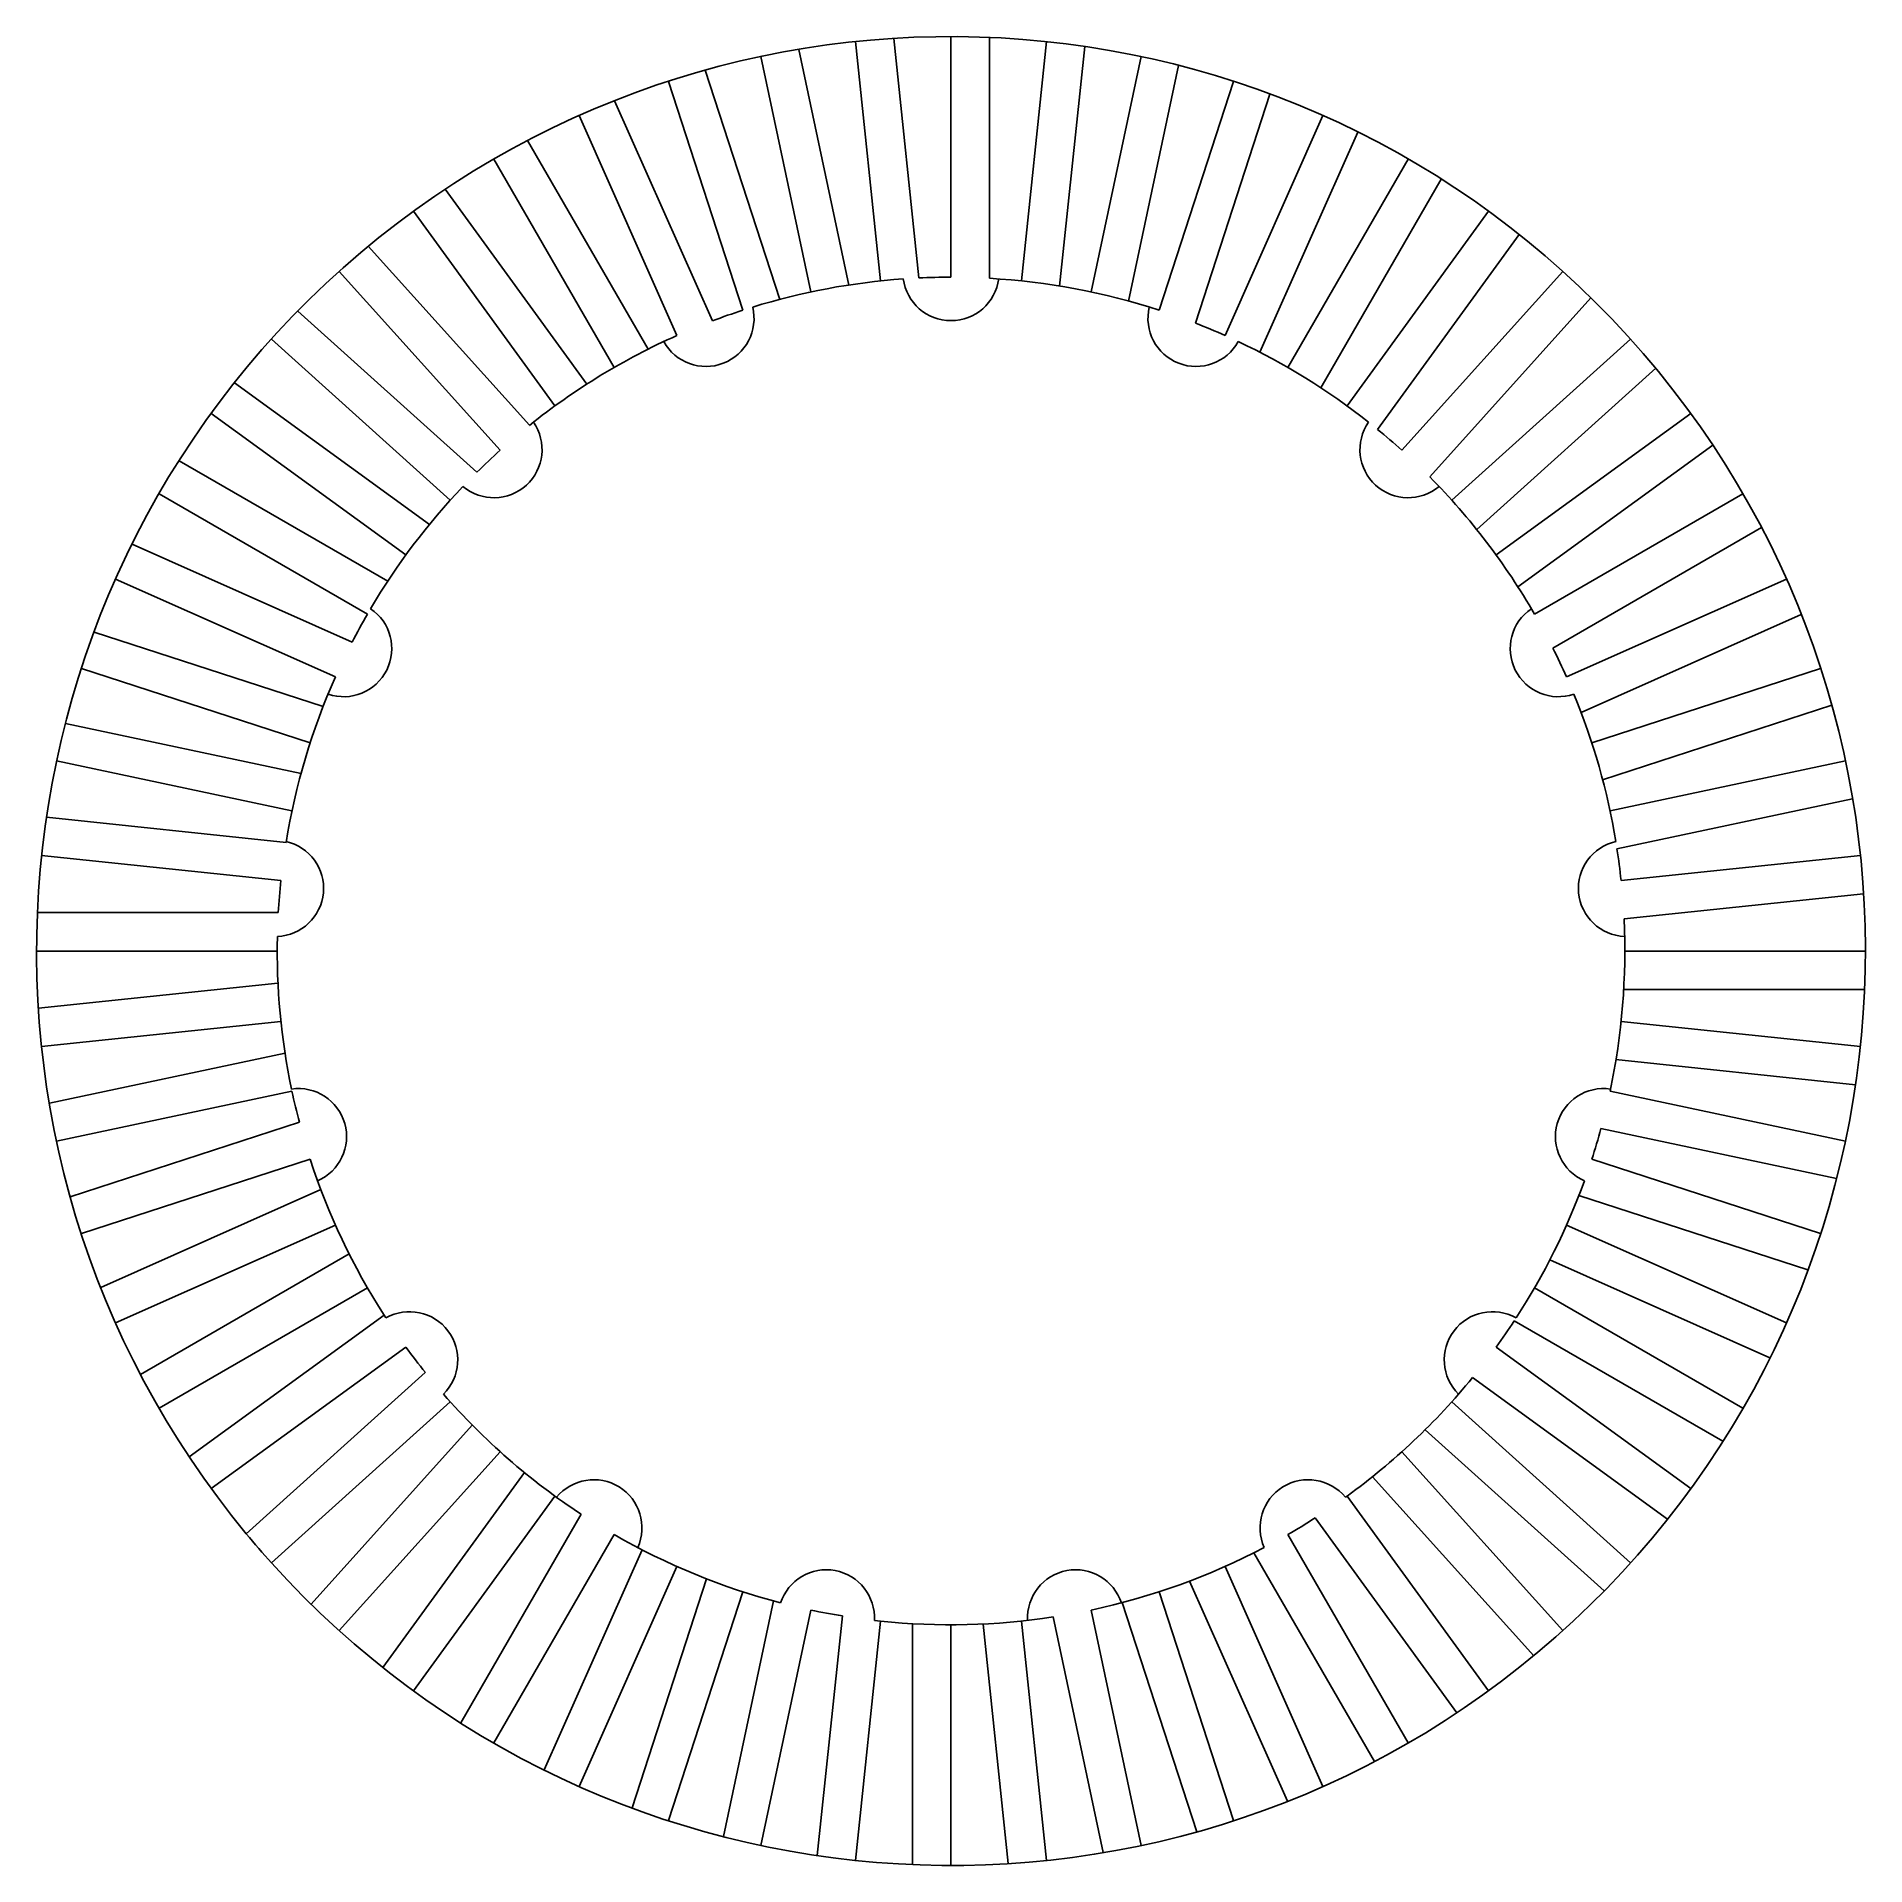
# Model space of a CAD drawing. Header units: centimetres. Extents: x -4.75 to 4.75, y -4.75 to 4.75.
import ezdxf

# ---------------------------------------------------------------- set-up
doc = ezdxf.new("R2010")
doc.units = ezdxf.units.CM

msp = doc.modelspace()

# ---------------------------------------------------------------- linework, layer by layer
at = {"color": 7, "linetype": 'Continuous', "lineweight": 25}
for p, q in [((-0.7911, 4.6837), (-0.5309, 3.4595)), ((-0.4965, 4.724), (-0.3658, 3.4808)), ((-0.2972, 4.7407), (-0.1663, 3.496)), ((0, 4.75), (0, 3.5)), ((0.2, 4.7458), (0.2, 3.4943)), ((0.4965, 4.724), (0.3658, 3.4808)), ((0.695, 4.6989), (0.5642, 3.4542)), ((-1.2763, 4.5753), (-0.8896, 3.3851)), ((-0.9876, 4.6462), (-0.7277, 3.4235)), ((0.9876, 4.6462), (0.7277, 3.4235)), ((1.1823, 4.6005), (0.9221, 3.3763)), ((-1.4678, 4.5175), (-1.0816, 3.3287)), ((1.4678, 4.5175), (1.0816, 3.3287)), ((-1.7476, 4.4168), (-1.2385, 3.2735)), ((1.6567, 4.4517), (1.27, 3.2615)), ((-1.932, 4.3393), (-1.4236, 3.1974)), ((1.932, 4.3393), (1.4236, 3.1974)), ((-2.1997, 4.21), (-1.5739, 3.1261)), ((2.113, 4.2541), (1.604, 3.1108)), ((-2.375, 4.1136), (-1.75, 3.0311)), ((2.375, 4.1136), (1.75, 3.0311)), ((2.5461, 4.01), (1.9203, 2.9261)), ((-2.6277, 3.957), (-1.8921, 2.9445)), ((-2.792, 3.8428), (-2.0572, 2.8316)), ((2.792, 3.8428), (2.0572, 2.8316)), ((2.9513, 3.7219), (2.2157, 2.7094)), ((-3.0269, 3.6606), (-2.1895, 2.7306)), ((-3.1784, 3.5299), (-2.342, 2.601)), ((3.1784, 3.5299), (2.342, 2.601)), ((3.3242, 3.393), (2.4868, 2.4629)), ((-3.393, 3.3242), (-2.4629, 2.4868)), ((-3.5299, 3.1784), (-2.601, 2.342)), ((3.5299, 3.1784), (2.601, 2.342)), ((-3.7219, 2.9513), (-2.7094, 2.2157)), ((3.6606, 3.0269), (2.7306, 2.1895)), ((-3.8428, 2.792), (-2.8316, 2.0572)), ((3.8428, 2.792), (2.8316, 2.0572)), ((3.957, 2.6277), (2.9445, 1.8921)), ((-4.01, 2.5461), (-2.9261, 1.9203)), ((-4.1136, 2.375), (-3.0311, 1.75)), ((4.1136, 2.375), (3.0311, 1.75)), ((4.21, 2.1997), (3.1261, 1.5739)), ((-4.2541, 2.113), (-3.1108, 1.604)), ((-4.3393, 1.932), (-3.1974, 1.4236)), ((4.3393, 1.932), (3.1974, 1.4236)), ((4.4168, 1.7476), (3.2735, 1.2385)), ((-4.4517, 1.6567), (-3.2615, 1.27)), ((-4.5175, 1.4678), (-3.3287, 1.0816)), ((4.5175, 1.4678), (3.3287, 1.0816)), ((4.5753, 1.2763), (3.3851, 0.8896)), ((-4.6005, 1.1823), (-3.3763, 0.9221)), ((-4.6462, 0.9876), (-3.4235, 0.7277)), ((4.6462, 0.9876), (3.4235, 0.7277)), ((4.6837, 0.7911), (3.4595, 0.5309)), ((-4.6989, 0.695), (-3.4542, 0.5642)), ((-4.724, 0.4965), (-3.4808, 0.3658)), ((4.724, 0.4965), (3.4808, 0.3658)), ((4.7407, 0.2972), (3.496, 0.1663)), ((-4.7458, 0.2), (-3.4943, 0.2)), ((-4.75, 0), (-3.5, 0)), ((4.75, 0), (3.5, 0)), ((-4.7407, -0.2972), (-3.496, -0.1663)), ((4.7458, -0.2), (3.4943, -0.2)), ((-4.724, -0.4965), (-3.4808, -0.3658)), ((4.724, -0.4965), (3.4808, -0.3658)), ((-4.6837, -0.7911), (-3.4595, -0.5309)), ((4.6989, -0.695), (3.4542, -0.5642)), ((-4.6462, -0.9876), (-3.4235, -0.7277)), ((4.6462, -0.9876), (3.4235, -0.7277)), ((-4.5753, -1.2763), (-3.3851, -0.8896)), ((4.6005, -1.1823), (3.3763, -0.9221)), ((-4.5175, -1.4678), (-3.3287, -1.0816)), ((4.5175, -1.4678), (3.3287, -1.0816)), ((-4.4168, -1.7476), (-3.2735, -1.2385)), ((4.4517, -1.6567), (3.2615, -1.27)), ((-4.3393, -1.932), (-3.1974, -1.4236)), ((4.3393, -1.932), (3.1974, -1.4236)), ((-4.21, -2.1997), (-3.1261, -1.5739)), ((4.2541, -2.113), (3.1108, -1.604)), ((-4.1136, -2.375), (-3.0311, -1.75)), ((4.1136, -2.375), (3.0311, -1.75)), ((-3.957, -2.6277), (-2.9445, -1.8921)), ((-2.9445, -1.8921), (-2.9354, -1.9062)), ((4.01, -2.5461), (2.9261, -1.9203)), ((-3.8428, -2.792), (-2.8316, -2.0572)), ((3.8428, -2.792), (2.8316, -2.0572)), ((-3.6606, -3.0269), (-2.7306, -2.1895)), ((3.7219, -2.9513), (2.7094, -2.2157)), ((-3.5299, -3.1784), (-2.601, -2.342)), ((3.5299, -3.1784), (2.601, -2.342)), ((-3.3242, -3.393), (-2.4868, -2.4629)), ((3.393, -3.3242), (2.4629, -2.4868)), ((-3.1784, -3.5299), (-2.342, -2.601)), ((3.1784, -3.5299), (2.342, -2.601)), ((-2.9513, -3.7219), (-2.2157, -2.7094)), ((3.0269, -3.6606), (2.1895, -2.7306)), ((-2.792, -3.8428), (-2.0572, -2.8316)), ((2.0486, -2.8378), (2.0572, -2.8316)), ((2.792, -3.8428), (2.0572, -2.8316)), ((-2.5461, -4.01), (-1.9203, -2.9261)), ((2.6277, -3.957), (1.8921, -2.9445)), ((-2.375, -4.1136), (-1.75, -3.0311)), ((2.375, -4.1136), (1.75, -3.0311)), ((-2.113, -4.2541), (-1.604, -3.1108)), ((2.1997, -4.21), (1.5739, -3.1261)), ((-1.932, -4.3393), (-1.4236, -3.1974)), ((1.932, -4.3393), (1.4236, -3.1974)), ((-1.6567, -4.4517), (-1.27, -3.2615)), ((1.7476, -4.4168), (1.2385, -3.2735)), ((-1.4678, -4.5175), (-1.0816, -3.3287)), ((-1.1823, -4.6005), (-0.9221, -3.3763)), ((1.2763, -4.5753), (0.8896, -3.3851)), ((1.4678, -4.5175), (1.0816, -3.3287)), ((-0.9876, -4.6462), (-0.7277, -3.4235)), ((-0.695, -4.6989), (-0.5642, -3.4542)), ((-0.4965, -4.724), (-0.3658, -3.4808)), ((-0.3979, -3.4773), (-0.3658, -3.4808)), ((-0.2, -4.7458), (-0.2, -3.4943)), ((0, -4.75), (0, -3.5)), ((0.2972, -4.7407), (0.1663, -3.496)), ((0.4965, -4.724), (0.3658, -3.4808)), ((0.7911, -4.6837), (0.5309, -3.4595)), ((0.9876, -4.6462), (0.7277, -3.4235))]:
    msp.add_line(p, q, dxfattribs=at)
for centre, radius, start, end in [((0, 0), 4.75, 222, 219.58683), ((0, 0), 3.5, 94.05997, 107.1165), ((0, 3.5243), 0.25, 187.6036, 352.3964), ((0, 0), 3.5, 90, 92.72417), ((0, 0), 3.5, 72, 86.72417), ((-1.2731, 3.2863), 0.25, 208.78008, 13.57287), ((0, 0), 3.5, 108, 110.72417), ((1.2731, 3.2863), 0.25, 166.42713, 331.21992), ((0, 0), 3.5, 66, 68.72417), ((0, 0), 3.5, 114, 128.72417), ((0, 0), 3.5, 51.70703, 64.76356), ((-2.3743, 2.6045), 0.25, 229.95655, 34.74934), ((2.3743, 2.6045), 0.25, 145.25066, 310.04345), ((0, 0), 3.5, 48, 50.72417), ((0, 0), 3.5, 132, 134.72417), ((0, 0), 3.5, 136.41291, 149.46944), ((0, 0), 3.5, 30, 44.72417), ((-3.1548, 1.5709), 0.25, 251.13302, 55.92581), ((0, 0), 3.5, 150, 152.72417), ((3.1548, 1.5709), 0.25, 124.07419, 288.86698), ((0, 0), 3.5, 24, 26.72417), ((0, 0), 3.5, 156, 170.72417), ((0, 0), 3.5, 9.35409, 22.41062), ((-3.5093, 0.3252), 0.25, 272.30949, 77.10228), ((3.5093, 0.3252), 0.25, 102.89772, 267.69051), ((0, 0), 3.5, 6, 8.72417), ((0, 0), 3.5, 174, 176.72417), ((0, 0), 3.5, 348, 2.72417), ((0, 0), 3.5, 178.76585, 191.82239), ((-3.3898, -0.9645), 0.25, 293.48596, 98.27875), ((0, 0), 3.5, 192, 194.72417), ((3.3898, -0.9645), 0.25, 81.72125, 246.51404), ((0, 0), 3.5, 342, 344.72417), ((0, 0), 3.5, 198, 212.72417), ((0, 0), 3.5, 327.00114, 340.05768), ((-2.8124, -2.1239), 0.25, 314.66243, 119.45522), ((2.8124, -2.1239), 0.25, 60.54478, 225.33757), ((0, 0), 3.5, 324, 326.72417), ((0, 0), 3.5, 216, 218.72417), ((0, 0), 3.5, 306, 320.72417), ((0, 0), 3.5, 221.11879, 236.72417), ((-1.8553, -2.9964), 0.25, 335.8389, 140.63169), ((1.8553, -2.9964), 0.25, 39.36831, 204.1611), ((0, 0), 3.5, 300, 302.72417), ((0, 0), 4.75, 219.58683, 222), ((0, 0), 3.5, 240, 255.3518), ((0, 0), 3.5, 282, 297.70474), ((-0.6476, -3.4643), 0.25, 357.01537, 161.80816), ((0.6476, -3.4643), 0.25, 18.19184, 182.98463), ((0, 0), 3.5, 258, 260.72417), ((0, 0), 3.5, 264, 278.72417)]:
    msp.add_arc(centre, radius, start, end, dxfattribs=at)

doc.saveas('drawing.dxf')
